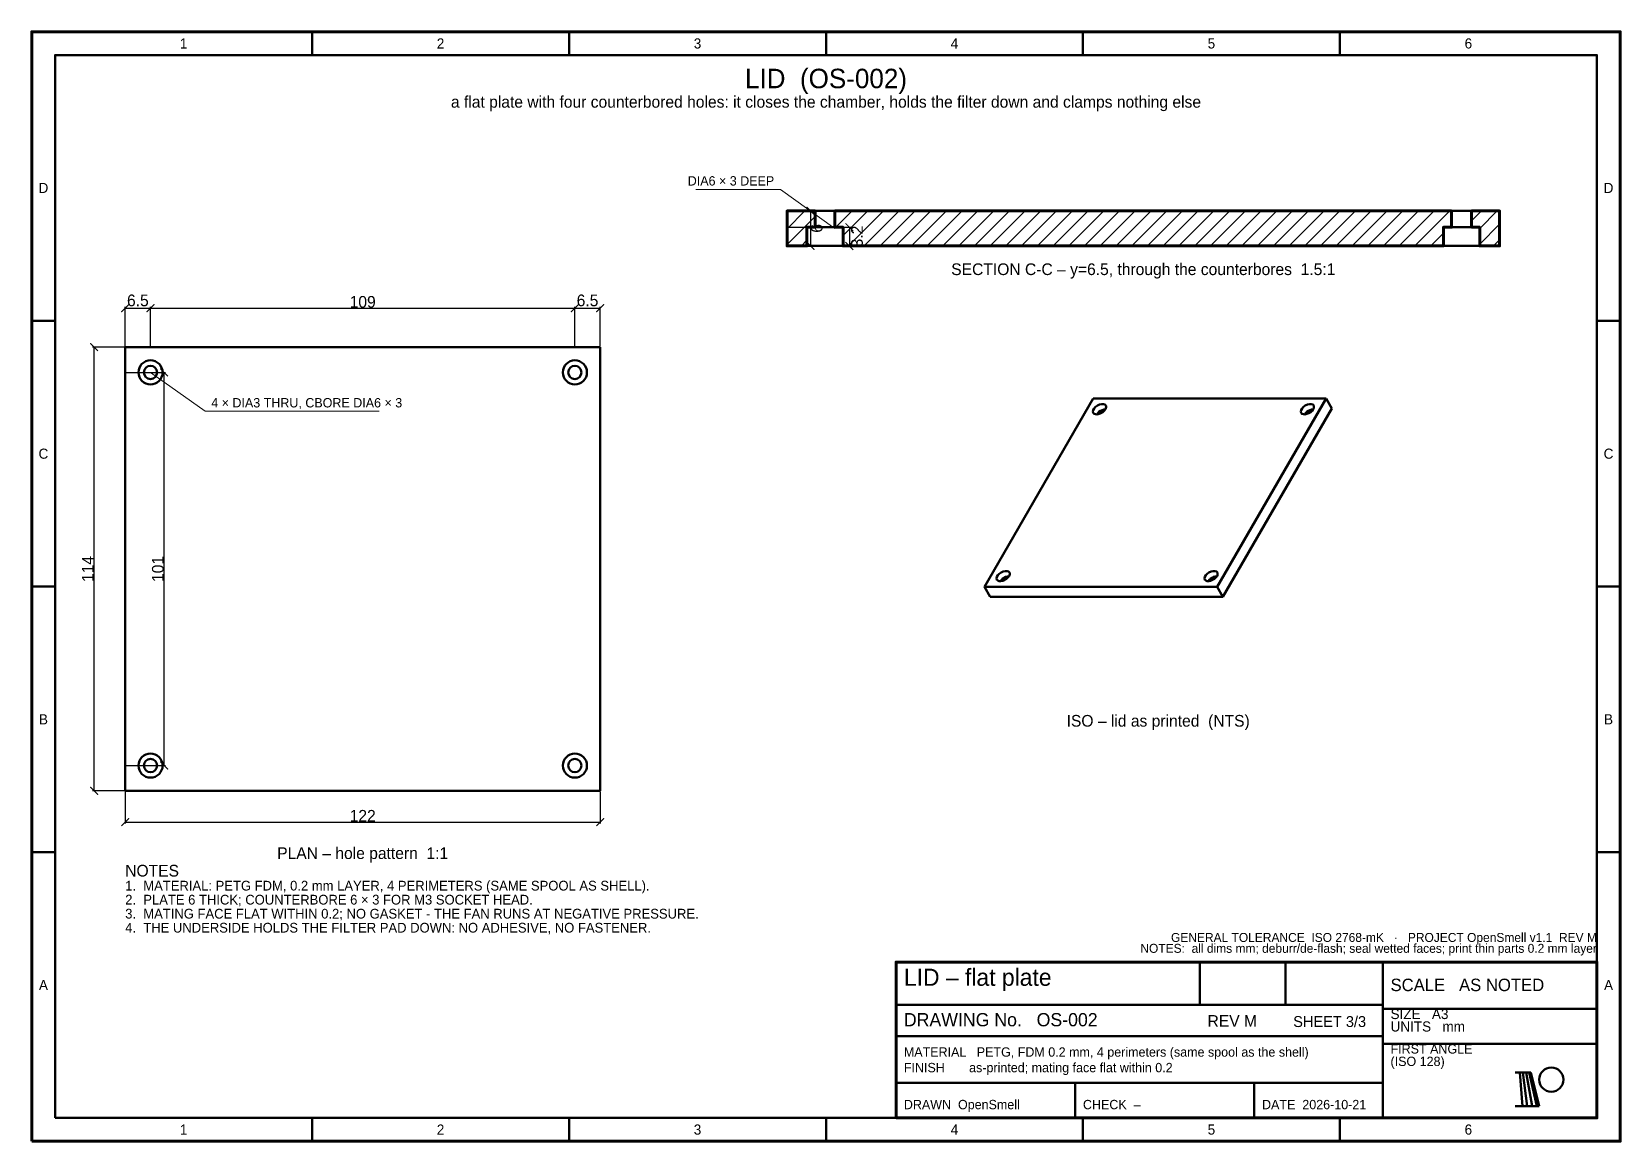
# Paper-space layout 'OS-002' of a CAD drawing. Header units: millimetres. Extents: x 6 to 414, y 6 to 291.
import ezdxf
from ezdxf.enums import TextEntityAlignment as Align

# ---------------------------------------------------------------- set-up
doc = ezdxf.new("R2010")
doc.units = ezdxf.units.MM
for name, color, linetype, lineweight in [('DIM', 1, 'CONTINUOUS', 18), ('FRAME', 7, 'CONTINUOUS', 60), ('HATCH', 34, 'CONTINUOUS', 13), ('THK', 7, 'CONTINUOUS', 70), ('TXT', 7, 'CONTINUOUS', 25), ('VIS', 7, 'CONTINUOUS', 50)]:
    doc.layers.add(name, color=color, linetype=linetype, lineweight=lineweight)
doc.styles.add('OpenSansCondensed-Light', font='OpenSansCondensed-Light.ttf')
doc.dimstyles.new('EZDXF', dxfattribs={"dimtxt": 0.25, "dimasz": 0.175, "dimexe": 0.375, "dimexo": 0.125, "dimgap": 0.1, "dimtad": 1, "dimlfac": 100, "dimzin": 12, "dimdsep": 46, "dimtxsty": 'OpenSansCondensed-Light', "dimblk": 'ARCHTICK', "dimcen": 2.5, "dimazin": 3, "dimtfac": 0.5, "dimtmove": 2, "dimatfit": 3})

# ---------------------------------------------------------------- blocks, each defined once
blk = doc.blocks.new('_ARCHTICK')
at = {"color": 0, "linetype": 'BYBLOCK', "const_width": 0.15}
blk.add_lwpolyline([(-0.5, -0.5), (0.5, 0.5)], dxfattribs=at)

psp = doc.layouts.new('OS-002')

# ---------------------------------------------------------------- hatches: boundary and pattern name
at = {"layer": 'HATCH'}
h = psp.add_hatch(dxfattribs=at)
h.set_pattern_fill('ANSI31', scale=0.9)
h.paths.add_polyline_path([(207.2, 245), (200, 245), (200, 236), (205.1, 236), (205.1, 240.8), (207.2, 240.8), (207.2, 245)])
h = psp.add_hatch(dxfattribs=at)
h.set_pattern_fill('ANSI31', scale=0.9)
h.paths.add_polyline_path([(212.3, 240.8), (214.4, 240.8), (214.4, 236), (368.6, 236), (368.6, 240.8), (370.7, 240.8), (370.7, 245), (212.3, 245), (212.3, 240.8)])
h = psp.add_hatch(dxfattribs=at)
h.set_pattern_fill('ANSI31', scale=0.9)
h.paths.add_polyline_path([(375.8, 240.8), (377.9, 240.8), (377.9, 236), (383, 236), (383, 245), (375.8, 245), (375.8, 240.8)])

# ---------------------------------------------------------------- linework, layer by layer
at = {"layer": 'DIM'}
for p, q in [((198.3, 250.5), (176.58, 250.5)), ((212.3, 240.5), (198.3, 250.5)), ((36.5, 203.5), (50.5, 193.5)), ((50.5, 193.5), (95.26, 193.5))]:
    psp.add_line(p, q, dxfattribs=at)
for points in [[(212.3, 240.5), (214.62, 239.61), (213.89, 238.6), (212.3, 240.5)], [(36.5, 203.5), (34.18, 204.39), (34.91, 205.4), (36.5, 203.5)]]:
    psp.add_solid(points, dxfattribs=at)
at = {"layer": 'FRAME'}
psp.add_lwpolyline([(6, 6), (414, 6), (414, 291), (6, 291)], close=True, dxfattribs=at)
at = {"layer": 'THK'}
for points in [[(207.2, 245), (200, 245), (200, 236), (205.1, 236), (205.1, 240.8), (207.2, 240.8), (207.2, 245)], [(212.3, 240.8), (214.4, 240.8), (214.4, 236), (368.6, 236), (368.6, 240.8), (370.7, 240.8), (370.7, 245), (212.3, 245), (212.3, 240.8)], [(375.8, 240.8), (377.9, 240.8), (377.9, 236), (383, 236), (383, 245), (375.8, 245), (375.8, 240.8)], [(228, 12), (408, 12), (408, 52), (228, 52)]]:
    psp.add_lwpolyline(points, close=True, dxfattribs=at)
at = {"layer": 'VIS'}
for p, q in [((78, 285), (78, 291)), ((144, 285), (144, 291)), ((210, 285), (210, 291)), ((276, 285), (276, 291)), ((342, 285), (342, 291)), ((200, 245), (200, 236)), ((207.2, 245), (200, 245)), ((207.2, 245), (207.2, 240.8)), ((370.7, 245), (212.3, 245)), ((212.3, 245), (212.3, 240.8)), ((370.7, 245), (370.7, 240.8)), ((383, 245), (375.8, 245)), ((375.8, 245), (375.8, 240.8)), ((383, 245), (383, 236)), ((207.2, 240.8), (205.1, 240.8)), ((205.1, 240.8), (205.1, 236)), ((214.4, 240.8), (212.3, 240.8)), ((214.4, 240.8), (214.4, 236)), ((370.7, 240.8), (368.6, 240.8)), ((368.6, 240.8), (368.6, 236)), ((377.9, 240.8), (375.8, 240.8)), ((377.9, 240.8), (377.9, 236)), ((205.1, 236), (200, 236)), ((368.6, 236), (214.4, 236)), ((383, 236), (377.9, 236)), ((6, 216.75), (12, 216.75)), ((408, 216.75), (414, 216.75)), ((30, 96), (30, 210)), ((30, 210), (152, 210)), ((152, 96), (152, 210)), ((250.73, 148.43), (278.66, 196.79)), ((278.66, 196.79), (338.43, 196.79)), ((310.5, 148.43), (338.43, 196.79)), ((339.9, 194.25), (338.43, 196.79)), ((311.97, 145.88), (339.9, 194.25)), ((6, 148.5), (12, 148.5)), ((252.2, 145.88), (250.73, 148.43)), ((250.73, 148.43), (310.5, 148.43)), ((311.97, 145.88), (310.5, 148.43)), ((408, 148.5), (414, 148.5)), ((252.2, 145.88), (311.97, 145.88)), ((30, 96), (152, 96)), ((6, 80.25), (12, 80.25)), ((408, 80.25), (414, 80.25)), ((306, 41), (306, 52)), ((328, 41), (328, 52)), ((353, 12), (353, 52)), ((228, 41), (353, 41)), ((353, 40), (408, 40)), ((228, 33), (353, 33)), ((353, 31), (408, 31)), ((228, 21), (353, 21)), ((274, 12), (274, 21)), ((320, 12), (320, 21)), ((391.03, 23.68), (387, 23.68)), ((388.86, 15), (388.21, 23.68)), ((390.1, 15), (389.01, 23.68)), ((391.34, 15), (389.82, 23.68)), ((392.58, 15), (390.63, 23.68)), ((393.2, 15), (391.03, 23.68)), ((387, 15), (393.2, 15)), ((78, 6), (78, 12)), ((144, 6), (144, 12)), ((210, 6), (210, 12)), ((276, 6), (276, 12)), ((342, 6), (342, 12))]:
    psp.add_line(p, q, dxfattribs=at)
psp.add_lwpolyline([(12, 12), (408, 12), (408, 285), (12, 285)], close=True, dxfattribs=at)
for points in [[(207.2, 245), (207.69, 245), (208.97, 245), (210.53, 245), (211.81, 245), (212.3, 245)], [(370.7, 245), (371.19, 245), (372.47, 245), (374.03, 245), (375.31, 245), (375.8, 245)], [(207.2, 240.8), (207.69, 240.8), (208.97, 240.8), (210.53, 240.8), (211.81, 240.8), (212.3, 240.8)], [(370.7, 240.8), (371.19, 240.8), (372.47, 240.8), (374.03, 240.8), (375.31, 240.8), (375.8, 240.8)], [(205.1, 236), (205.47, 236), (206.48, 236), (207.98, 236), (209.75, 236), (211.52, 236), (213.02, 236), (214.03, 236), (214.4, 236)], [(368.6, 236), (368.98, 236), (369.98, 236), (371.48, 236), (373.25, 236), (375.02, 236), (376.52, 236), (377.52, 236), (377.9, 236)], [(281.86, 194.96), (281.62, 195.21), (281.24, 195.33), (280.76, 195.33), (280.24, 195.21), (279.71, 194.96), (279.24, 194.63), (278.87, 194.24), (278.63, 193.83), (278.55, 193.44), (278.64, 193.1)], [(278.64, 193.1), (278.87, 192.87), (279.21, 192.74), (279.64, 192.72), (280.13, 192.82), (280.63, 193.02), (281.09, 193.3), (281.48, 193.65), (281.77, 194.03)], [(281.74, 193.99), (281.34, 193.94), (280.91, 193.81), (280.5, 193.61), (280.11, 193.35), (279.79, 193.04), (279.54, 192.72)], [(281.17, 193.36), (280.95, 193.29), (280.74, 193.19), (280.55, 193.06), (280.38, 192.9)], [(281.77, 194.03), (281.89, 194.29), (281.94, 194.54), (281.94, 194.76), (281.86, 194.96)], [(335.26, 194.96), (335.02, 195.21), (334.64, 195.33), (334.16, 195.33), (333.64, 195.21), (333.11, 194.96), (332.64, 194.63), (332.27, 194.24), (332.03, 193.83), (331.95, 193.44), (332.04, 193.1)], [(332.04, 193.1), (332.26, 192.87), (332.61, 192.74), (333.04, 192.72), (333.53, 192.82), (334.03, 193.02), (334.49, 193.3), (334.88, 193.65), (335.17, 194.03)], [(335.14, 193.99), (334.74, 193.94), (334.31, 193.81), (333.9, 193.61), (333.51, 193.35), (333.19, 193.04), (332.94, 192.72)], [(334.57, 193.36), (334.35, 193.29), (334.14, 193.19), (333.94, 193.06), (333.78, 192.9)], [(335.17, 194.03), (335.29, 194.29), (335.34, 194.54), (335.33, 194.76), (335.26, 194.96)], [(257.12, 152.11), (256.88, 152.36), (256.5, 152.48), (256.02, 152.48), (255.5, 152.36), (254.97, 152.11), (254.5, 151.78), (254.13, 151.39), (253.89, 150.98), (253.81, 150.59), (253.9, 150.25)], [(253.9, 150.25), (254.13, 150.02), (254.47, 149.89), (254.9, 149.87), (255.39, 149.97), (255.89, 150.17), (256.35, 150.45), (256.74, 150.8), (257.03, 151.18)], [(257, 151.14), (256.6, 151.09), (256.17, 150.96), (255.76, 150.76), (255.37, 150.5), (255.05, 150.19), (254.8, 149.87)], [(257.03, 151.18), (257.15, 151.44), (257.2, 151.69), (257.2, 151.91), (257.12, 152.11)], [(310.52, 152.11), (310.28, 152.35), (309.9, 152.48), (309.42, 152.48), (308.9, 152.36), (308.37, 152.11), (307.9, 151.78), (307.53, 151.39), (307.29, 150.98), (307.21, 150.59), (307.3, 150.25)], [(307.3, 150.25), (307.52, 150.02), (307.87, 149.89), (308.3, 149.87), (308.79, 149.97), (309.29, 150.17), (309.75, 150.45), (310.14, 150.8), (310.43, 151.18)], [(310.4, 151.14), (310, 151.09), (309.57, 150.96), (309.16, 150.76), (308.77, 150.5), (308.45, 150.19), (308.2, 149.87)], [(310.43, 151.18), (310.55, 151.44), (310.6, 151.69), (310.59, 151.91), (310.52, 152.11)], [(256.43, 150.51), (256.21, 150.44), (256, 150.34), (255.81, 150.2), (255.64, 150.05)], [(309.83, 150.51), (309.61, 150.44), (309.4, 150.34), (309.2, 150.2), (309.04, 150.05)]]:
    psp.add_lwpolyline(points, dxfattribs=at)
for centre, radius in [((36.5, 203.5), 3.1), ((36.5, 203.5), 1.7), ((145.5, 203.5), 3.1), ((145.5, 203.5), 1.7), ((36.5, 102.5), 3.1), ((36.5, 102.5), 1.7), ((145.5, 102.5), 3.1), ((145.5, 102.5), 1.7), ((396.3, 21.82), 3.1)]:
    psp.add_circle(centre, radius, dxfattribs=at)

# ---------------------------------------------------------------- texts
at = {"layer": 'TXT'}
for s, height, p in [('1', 2.6, (45, 288)), ('2', 2.6, (111, 288)), ('3', 2.6, (177, 288)), ('4', 2.6, (243, 288)), ('5', 2.6, (309, 288)), ('6', 2.6, (375, 288)), ('LID  (OS-002)', 5, (210, 279)), ('a flat plate with four counterbored holes: it closes the chamber, holds the filter down and clamps nothing else', 3, (210, 273)), ('D', 2.6, (9, 250.88)), ('D', 2.6, (411, 250.88)), ('SECTION C-C – y=6.5, through the counterbores  1.5:1', 3, (291.5, 230)), ('C', 2.6, (9, 182.62)), ('C', 2.6, (411, 182.62)), ('B', 2.6, (9, 114.38)), ('ISO – lid as printed  (NTS)', 3, (295.32, 114)), ('B', 2.6, (411, 114.38)), ('PLAN – hole pattern  1:1', 3, (91, 80)), ('A', 2.6, (9, 46.12)), ('A', 2.6, (411, 46.12)), ('1', 2.6, (45, 9)), ('2', 2.6, (111, 9)), ('3', 2.6, (177, 9)), ('4', 2.6, (243, 9)), ('5', 2.6, (309, 9)), ('6', 2.6, (375, 9))]:
    psp.add_text(s, height=height, dxfattribs=at).set_placement(p, align=Align.MIDDLE_CENTER)
for s, height, p in [('DIA6 × 3 DEEP', 2.4, (196.7, 251.5)), ('GENERAL TOLERANCE  ISO 2768-mK   ·   PROJECT OpenSmell v1.1  REV M', 2.3, (408, 57.2)), ('NOTES:  all dims mm; deburr/de-flash; seal wetted faces; print thin parts 0.2 mm layer', 2.3, (408, 54.4))]:
    psp.add_text(s, height=height, dxfattribs=at).set_placement(p, align=Align.RIGHT)
for s, height, p in [('4 × DIA3 THRU, CBORE DIA6 × 3', 2.4, (52.1, 194.5)), ('NOTES', 3, (30, 74)), ('1.  MATERIAL: PETG FDM, 0.2 mm LAYER, 4 PERIMETERS (SAME SPOOL AS SHELL).', 2.5, (30, 70.4)), ('3.  MATING FACE FLAT WITHIN 0.2; NO GASKET - THE FAN RUNS AT NEGATIVE PRESSURE.', 2.5, (30, 63.2)), ('2.  PLATE 6 THICK; COUNTERBORE 6 × 3 FOR M3 SOCKET HEAD.', 2.5, (30, 66.8)), ('4.  THE UNDERSIDE HOLDS THE FILTER PAD DOWN: NO ADHESIVE, NO FASTENER.', 2.5, (30, 59.6))]:
    psp.add_text(s, height=height, dxfattribs=at).set_placement(p)
for s, height, p in [('LID – flat plate', 4.4, (230, 44.6)), ('SCALE   AS NOTED', 3.2, (355, 43.6)), ('DRAWING No.   OS-002', 3.4, (230, 34.5)), ('REV M', 3, (308, 34.5)), ('SHEET 3/3', 2.8, (330, 34.5)), ('SIZE   A3', 2.6, (355, 36.6)), ('UNITS   mm', 2.6, (355, 33.4)), ('MATERIAL   PETG, FDM 0.2 mm, 4 perimeters (same spool as the shell)', 2.4, (230, 27)), ('FIRST ANGLE', 2.4, (355, 27.8)), ('FINISH       as-printed; mating face flat within 0.2', 2.4, (230, 23)), ('(ISO 128)', 2.4, (355, 24.6)), ('DRAWN  OpenSmell', 2.4, (230, 13.5)), ('CHECK  –', 2.4, (276, 13.5)), ('DATE  2026-10-21', 2.4, (322, 13.5))]:
    psp.add_text(s, height=height, dxfattribs=at).set_placement(p, align=Align.BOTTOM_LEFT)

# ---------------------------------------------------------------- dimensions: what is measured, and where the dimension line sits
at = {"layer": 'DIM'}
for base, p1, p2, override in [((206, 245), (200, 245), (200, 236), {"dimtxt": 3, "dimasz": 2, "dimdec": 0, "dimlfac": 0.666667, "dimtxsty": 'Standard', "dimclrd": 1, "dimclre": 1, "dimclrt": 1}), ((216, 240.8), (200, 240.8), (200, 236), {"dimtxt": 3, "dimasz": 2, "dimdec": 1, "dimlfac": 0.666667, "dimtxsty": 'Standard', "dimclrd": 1, "dimclre": 1, "dimclrt": 1}), ((22, 96), (30, 96), (30, 210), {"dimtxt": 3, "dimasz": 2, "dimdec": 0, "dimlfac": 1, "dimtxsty": 'Standard', "dimclrd": 1, "dimclre": 1, "dimclrt": 1}), ((40, 102.5), (30, 102.5), (30, 203.5), {"dimtxt": 3, "dimasz": 2, "dimdec": 0, "dimlfac": 1, "dimtxsty": 'Standard', "dimclrd": 1, "dimclre": 1, "dimclrt": 1})]:
    psp.add_linear_dim(base=base, p1=p1, p2=p2, angle=90, dimstyle='EZDXF', override=override, dxfattribs=at).render()
for base, p1, p2, override in [((30, 220), (30, 210), (36.5, 210), {"dimtxt": 3, "dimasz": 2, "dimdec": 1, "dimlfac": 1, "dimtxsty": 'Standard', "dimclrd": 1, "dimclre": 1, "dimclrt": 1}), ((36.5, 220), (36.5, 210), (145.5, 210), {"dimtxt": 3, "dimasz": 2, "dimdec": 0, "dimlfac": 1, "dimtxsty": 'Standard', "dimclrd": 1, "dimclre": 1, "dimclrt": 1}), ((145.5, 220), (145.5, 210), (152, 210), {"dimtxt": 3, "dimasz": 2, "dimdec": 1, "dimlfac": 1, "dimtxsty": 'Standard', "dimclrd": 1, "dimclre": 1, "dimclrt": 1}), ((30, 88), (30, 96), (152, 96), {"dimtxt": 3, "dimasz": 2, "dimdec": 0, "dimlfac": 1, "dimtxsty": 'Standard', "dimclrd": 1, "dimclre": 1, "dimclrt": 1})]:
    psp.add_linear_dim(base=base, p1=p1, p2=p2, dimstyle='EZDXF', override=override, dxfattribs=at).render()

doc.saveas('drawing.dxf')
